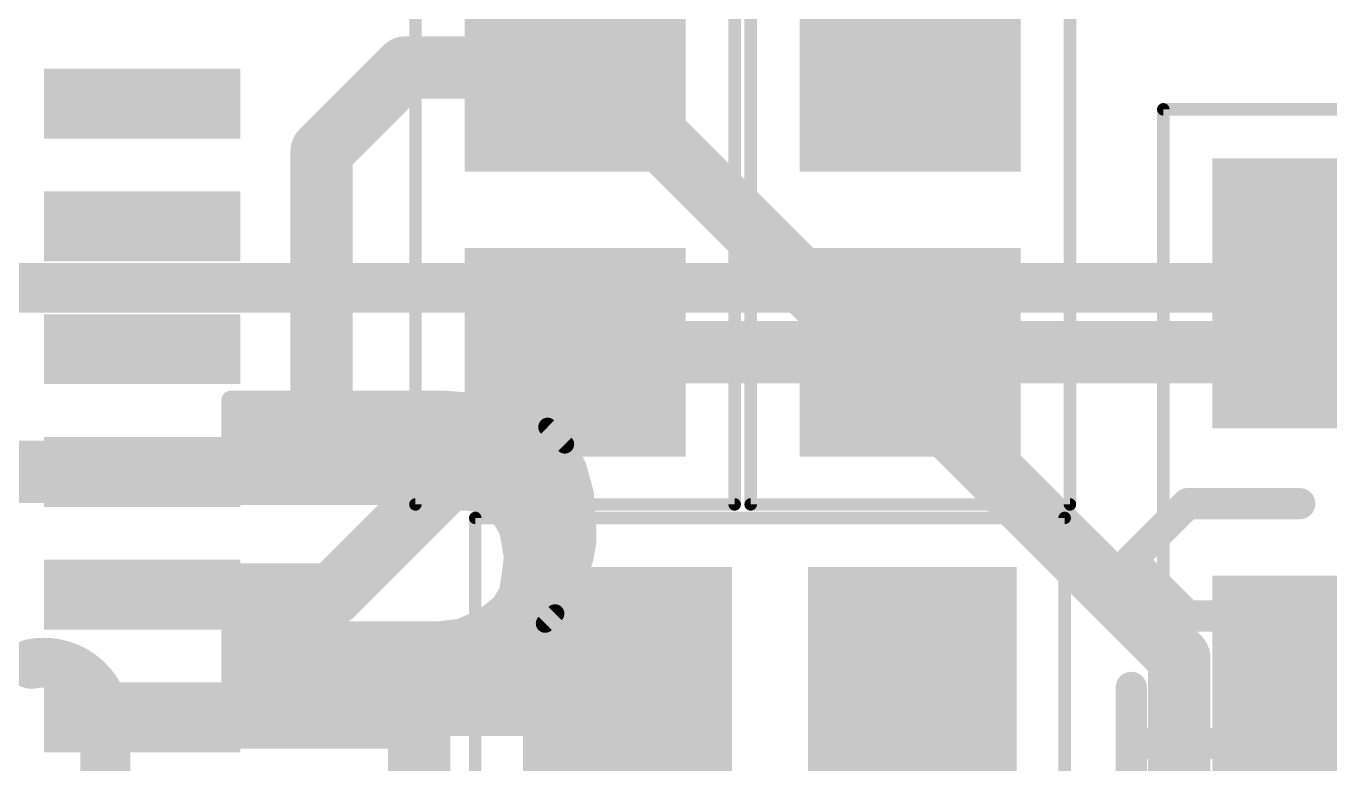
# Model space of a CAD drawing. Extents: x -0.3 to 20.6, y -0.3 to 38.4.
# Drawn here: x 11.42 to 16.73, y 15.84 to 18.85 of the extents above; entities that cross this region are included whole.
import ezdxf

# ---------------------------------------------------------------- set-up
doc = ezdxf.new("R2010")
doc.units = 0
for name, color, linetype in [('1', 12, 'CONTINUOUS'), ('16', 132, 'CONTINUOUS'), ('22', 40, 'CONTINUOUS'), ('39', 12, 'CONTINUOUS')]:
    doc.layers.add(name, color=color, linetype=linetype)

# ---------------------------------------------------------------- blocks, each defined once
blk = doc.blocks.new('RECT')
blk.add_solid([(-0.5, -0.5), (0.5, -0.5), (-0.5, 0.5), (0.5, 0.5)])

msp = doc.modelspace()

# ---------------------------------------------------------------- linework, layer by layer
at = {"layer": '1', "const_width": 0.254}
for points in [[(12.9625, 18.6775), (12.6206, 18.3356)], [(13.6525, 18.6775), (12.9625, 18.6775)], [(12.6206, 17.1926), (12.6206, 18.3356)], [(16.7481, 17.7569), (16.5087, 17.5175)], [(12.665, 16.53), (13.6525, 17.5175)], [(15.0178, 17.5175), (13.6525, 17.5175)], [(16.5087, 17.5175), (15.0178, 17.5175)], [(12.458, 17.03), (12.6206, 17.1926)], [(11.89, 17.03), (10.6719, 17.03)], [(11.89, 17.03), (12.458, 17.03)], [(11.89, 16.53), (12.665, 16.53)], [(13.0137, 16.03), (13.1763, 16.1925)], [(13.8663, 16.1925), (13.1763, 16.1925)], [(15.0263, 16.1925), (15.0263, 15.24)], [(11.89, 16.03), (13.0137, 16.03)], [(13.0175, 16.0263), (13.0137, 16.03)], [(13.0175, 15.1606), (13.0175, 16.0263)], [(16.7481, 16.0569), (16.7481, 15.0813)]]:
    msp.add_lwpolyline(points, dxfattribs=at)
at = {"layer": '1', "const_width": 0.127}
for points in [[(12.9625, 18.741, 1), (12.9625, 18.614)], [(13.0074, 18.6326, 1), (12.9176, 18.7224)], [(13.6525, 18.614, 1), (13.6525, 18.741)], [(12.6841, 18.3356, 1), (12.5571, 18.3356)], [(12.5757, 18.3805, 1), (12.6655, 18.2907)], [(16.793, 17.712, 1), (16.7032, 17.8018)], [(13.6525, 17.581, 1), (13.6525, 17.454)], [(13.6974, 17.4726, 1), (13.6076, 17.5624)], [(15.0178, 17.581, 1), (15.0178, 17.454)], [(15.0178, 17.454, 1), (15.0178, 17.581)], [(16.5087, 17.454, 1), (16.5087, 17.581)], [(16.4638, 17.5624, 1), (16.5537, 17.4726)], [(12.6655, 17.1477, 1), (12.5757, 17.2375)], [(12.5571, 17.1926, 1), (12.6841, 17.1926)], [(11.89, 17.0935, 1), (11.89, 16.9665)], [(11.89, 16.9665, 1), (11.89, 17.0935)], [(12.458, 16.9665, 1), (12.458, 17.0935)], [(12.4131, 17.0749, 1), (12.5029, 16.9851)], [(11.89, 16.5935, 1), (11.89, 16.4665)], [(12.6201, 16.5749, 1), (12.7099, 16.4851)], [(12.665, 16.4665, 1), (12.665, 16.5935)], [(13.1763, 16.256, 1), (13.1763, 16.129)], [(13.2212, 16.1476, 1), (13.1313, 16.2374)], [(13.8663, 16.129, 1), (13.8663, 16.256)], [(15.0898, 16.1925, 1), (14.9628, 16.1925)], [(11.89, 16.0935, 1), (11.89, 15.9665)], [(13.0587, 16.0749, 1), (12.9688, 15.9851)], [(13.081, 16.0263, 1), (12.954, 16.0263)], [(13.0137, 15.9665, 1), (13.0137, 16.0935)], [(16.8116, 16.0569, 1), (16.6846, 16.0569)], [(12.9688, 16.0749, 1), (13.0587, 15.9851)], [(12.9726, 15.9813, 1), (13.0624, 16.0712)]]:
    msp.add_lwpolyline(points, format="xyb", dxfattribs=at)
at = {"layer": '16', "const_width": 0.254}
for points in [[(13.8113, 21.0344), (13.8113, 18.5738)], [(13.8113, 18.5738), (16.1131, 16.2719)], [(16.1131, 16.2719), (16.1131, 14.7637)]]:
    msp.add_lwpolyline(points, dxfattribs=at)
at = {"layer": '16', "const_width": 0.127}
for points in [[(13.8562, 18.6187, 1), (13.7663, 18.5288)], [(13.7478, 18.5738, 1), (13.8748, 18.5738)], [(16.1766, 16.2719, 1), (16.0496, 16.2719)], [(16.0682, 16.227, 1), (16.158, 16.3168)]]:
    msp.add_lwpolyline(points, format="xyb", dxfattribs=at)
at = {"layer": '22'}
for points, const_width in [([(19.05, 17.78), (1.27, 17.78)], 0.2032), ([(13.1209, 17.3228), (12.2509, 17.3228)], 0.0762), ([(12.2509, 17.3228), (12.2509, 16.9328)], 0.0762), ([(12.2509, 17.2974), (13.3357, 17.2974)], 0.0762), ([(13.2509, 17.3128), (13.1209, 17.3228)], 0.0762), ([(13.3609, 17.2928), (13.2509, 17.3128)], 0.0762), ([(13.4609, 17.2628), (13.3609, 17.2928)], 0.0762), ([(12.2509, 17.2212), (13.5275, 17.2212)], 0.0762), ([(13.5409, 17.2128), (13.4609, 17.2628)], 0.0762), ([(13.6109, 17.1428), (13.5409, 17.2128)], 0.0762), ([(12.2509, 17.145), (13.6088, 17.145)], 0.0762), ([(13.6609, 17.0528), (13.6109, 17.1428)], 0.0762), ([(12.2509, 17.0688), (13.6521, 17.0688)], 0.0762), ([(13.6909, 16.9428), (13.6609, 17.0528)], 0.0762), ([(12.2509, 16.9926), (13.6774, 16.9926)], 0.0762), ([(12.2509, 16.9328), (13.0509, 16.9328)], 0.0762), ([(13.0509, 16.9328), (13.1309, 16.9228)], 0.0762), ([(13.1309, 16.9228), (13.2009, 16.9128)], 0.0762), ([(13.1758, 16.9164), (13.6928, 16.9164)], 0.0762), ([(13.2009, 16.9128), (13.2609, 16.9028)], 0.0762), ([(13.2609, 16.9028), (13.3109, 16.8728)], 0.0762), ([(13.7009, 16.8028), (13.6909, 16.9428)], 0.0762), ([(15.9175, 16.6719), (16.1463, 16.9007)], 0.127), ([(16.1463, 16.9007), (16.6039, 16.9007)], 0.127), ([(13.3109, 16.8728), (13.3509, 16.8428)], 0.0762), ([(13.3509, 16.8428), (13.3809, 16.7928)], 0.0762), ([(13.3525, 16.8402), (13.6983, 16.8402)], 0.0762), ([(13.3809, 16.7928), (13.3909, 16.7428)], 0.0762), ([(13.7009, 16.7428), (13.7009, 16.8028)], 0.0762), ([(13.3867, 16.764), (13.7009, 16.764)], 0.0762), ([(13.3909, 16.7428), (13.4009, 16.6828)], 0.0762), ([(13.6909, 16.6828), (13.7009, 16.7428)], 0.0762), ([(13.4001, 16.6878), (13.6918, 16.6878)], 0.0762), ([(16.1463, 16.4431), (15.9175, 16.6719)], 0.127), ([(13.4009, 16.6828), (13.3909, 16.6028)], 0.0762), ([(13.6709, 16.6228), (13.6909, 16.6828)], 0.0762), ([(13.3909, 16.6028), (13.3809, 16.5428)], 0.0762), ([(13.392, 16.6116), (13.6672, 16.6116)], 0.0762), ([(13.6509, 16.5628), (13.6709, 16.6228)], 0.0762), ([(13.3809, 16.5428), (13.3509, 16.4928)], 0.0762), ([(13.3765, 16.5354), (13.6327, 16.5354)], 0.0762), ([(13.6109, 16.5028), (13.6509, 16.5628)], 0.0762), ([(13.3509, 16.4928), (13.3009, 16.4528)], 0.0762), ([(13.5709, 16.4528), (13.6109, 16.5028)], 0.0762), ([(13.2509, 16.4228), (13.1809, 16.3928)], 0.0762), ([(13.3009, 16.4528), (13.2509, 16.4228)], 0.0762), ([(13.3089, 16.4592), (13.576, 16.4592)], 0.0762), ([(13.5309, 16.4128), (13.5709, 16.4528)], 0.0762), ([(16.6039, 16.4431), (16.1463, 16.4431)], 0.127), ([(13.0909, 16.3828), (12.2509, 16.3828)], 0.0762), ([(12.2509, 16.3828), (12.2509, 15.9928)], 0.0762), ([(13.1809, 16.3928), (13.0909, 16.3828)], 0.0762), ([(13.0926, 16.383), (13.4862, 16.383)], 0.0762), ([(13.4709, 16.3728), (13.5309, 16.4128)], 0.0762), ([(13.4709, 16.3628), (13.4709, 16.3728)], 0.0762), ([(13.6709, 16.3628), (13.4709, 16.3628)], 0.0762), ([(13.6709, 15.9928), (13.6709, 16.3628)], 0.0762), ([(12.2509, 16.3068), (13.6709, 16.3068)], 0.0762), ([(12.2509, 16.2306), (13.6709, 16.2306)], 0.0762), ([(15.9175, 15.6947), (15.9175, 16.1523)], 0.127), ([(11.7394, 14.4479), (11.7394, 16.0479)], 0.2032), ([(12.2509, 16.1544), (13.6709, 16.1544)], 0.0762), ([(12.2509, 16.0782), (13.6709, 16.0782)], 0.0762), ([(12.2509, 16.002), (13.6709, 16.002)], 0.0762), ([(12.2509, 15.9928), (13.4909, 15.9928)], 0.0762), ([(13.4909, 15.9928), (13.6709, 15.9928)], 0.0762), ([(16.6039, 15.9235), (15.9175, 15.9235)], 0.127), ([(16.3751, 15.6947), (16.6039, 15.9235)], 0.127)]:
    msp.add_lwpolyline(points, dxfattribs=dict(at, const_width=const_width))
for points, const_width in [([(12.2509, 17.3419, 1), (12.2509, 17.3038)], 0.0381), ([(12.27, 17.3228, 1), (12.2319, 17.3228)], 0.0381), ([(12.2509, 17.3164, 1), (12.2509, 17.2783)], 0.0381), ([(13.1224, 17.3418, 1), (13.1195, 17.3038)], 0.0381), ([(13.1209, 17.3038, 1), (13.1209, 17.3419)], 0.0381), ([(13.2543, 17.3316, 1), (13.2475, 17.2941)], 0.0381), ([(13.2495, 17.2938, 1), (13.2524, 17.3318)], 0.0381), ([(13.3357, 17.2783, 1), (13.3357, 17.3164)], 0.0381), ([(13.3664, 17.3111, 1), (13.3555, 17.2746)], 0.0381), ([(13.3575, 17.2741, 1), (13.3643, 17.3116)], 0.0381), ([(12.2509, 17.2402, 1), (12.2509, 17.2021)], 0.0381), ([(13.471, 17.279, 1), (13.4508, 17.2467)], 0.0381), ([(13.4555, 17.2446, 1), (13.4664, 17.2811)], 0.0381), ([(13.5275, 17.2021, 1), (13.5275, 17.2402)], 0.0381), ([(13.5544, 17.2263, 1), (13.5275, 17.1993)], 0.0381), ([(13.5308, 17.1967, 1), (13.551, 17.229)], 0.0381), ([(12.2509, 17.164, 1), (12.2509, 17.1259)], 0.0381), ([(13.6276, 17.1521, 1), (13.5943, 17.1336)], 0.0381), ([(13.5975, 17.1293, 1), (13.6244, 17.1563)], 0.0381), ([(13.6088, 17.1259, 1), (13.6088, 17.164)], 0.0381), ([(12.2509, 17.0878, 1), (12.2509, 17.0497)], 0.0381), ([(13.6521, 17.0497, 1), (13.6521, 17.0878)], 0.0381), ([(13.6793, 17.0578, 1), (13.6426, 17.0478)], 0.0381), ([(13.6443, 17.0436, 1), (13.6776, 17.0621)], 0.0381), ([(12.2509, 17.0116, 1), (12.2509, 16.9735)], 0.0381), ([(13.6774, 16.9735, 1), (13.6774, 17.0116)], 0.0381), ([(12.2509, 16.9519, 1), (12.2509, 16.9138)], 0.0381), ([(12.2319, 16.9328, 1), (12.27, 16.9328)], 0.0381), ([(13.0533, 16.9517, 1), (13.0486, 16.9139)], 0.0381), ([(13.0509, 16.9138, 1), (13.0509, 16.9519)], 0.0381), ([(13.1336, 16.9417, 1), (13.1282, 16.904)], 0.0381), ([(13.1286, 16.9039, 1), (13.1333, 16.9417)], 0.0381), ([(13.1758, 16.9354, 1), (13.1758, 16.8973)], 0.0381), ([(13.2041, 16.9316, 1), (13.1978, 16.894)], 0.0381), ([(13.1982, 16.894, 1), (13.2036, 16.9317)], 0.0381), ([(13.2707, 16.9191, 1), (13.2511, 16.8865)], 0.0381), ([(13.2578, 16.884, 1), (13.2641, 16.9216)], 0.0381), ([(13.7099, 16.9442, 1), (13.6719, 16.9415)], 0.0381), ([(13.6726, 16.9378, 1), (13.7093, 16.9478)], 0.0381), ([(13.6928, 16.8973, 1), (13.6928, 16.9354)], 0.0381), ([(16.1463, 16.9325, 1), (16.1463, 16.869)], 0.0635), ([(16.1688, 16.8783, 1), (16.1239, 16.9232)], 0.0635), ([(16.6039, 16.869, 1), (16.6039, 16.9325)], 0.0635), ([(13.3224, 16.8881, 1), (13.2995, 16.8576)], 0.0381), ([(13.3011, 16.8565, 1), (13.3207, 16.8891)], 0.0381), ([(13.3673, 16.8526, 1), (13.3346, 16.833)], 0.0381), ([(13.3525, 16.8592, 1), (13.3525, 16.8211)], 0.0381), ([(13.3395, 16.8276, 1), (13.3624, 16.8581)], 0.0381), ([(13.3996, 16.7965, 1), (13.3623, 16.7891)], 0.0381), ([(13.72, 16.8028, 1), (13.6819, 16.8028)], 0.0381), ([(13.6983, 16.8211, 1), (13.6983, 16.8592)], 0.0381), ([(13.3646, 16.783, 1), (13.3973, 16.8026)], 0.0381), ([(13.3867, 16.783, 1), (13.3867, 16.7449)], 0.0381), ([(13.4097, 16.7459, 1), (13.3721, 16.7397)], 0.0381), ([(13.6819, 16.8015, 1), (13.7199, 16.8042)], 0.0381), ([(13.7197, 16.7397, 1), (13.6821, 16.7459)], 0.0381), ([(13.7009, 16.7449, 1), (13.7009, 16.783)], 0.0381), ([(13.3723, 16.7391, 1), (13.4096, 16.7465)], 0.0381), ([(13.4001, 16.7068, 1), (13.4001, 16.6687)], 0.0381), ([(13.6819, 16.7428, 1), (13.72, 16.7428)], 0.0381), ([(13.6918, 16.6687, 1), (13.6918, 16.7068)], 0.0381), ([(15.94, 16.6944, 1), (15.8951, 16.6495)], 0.0635), ([(15.8951, 16.6944, 1), (15.94, 16.6495)], 0.0635), ([(13.4198, 16.6804, 1), (13.382, 16.6852)], 0.0381), ([(13.3821, 16.6797, 1), (13.4197, 16.6859)], 0.0381), ([(13.6721, 16.6859, 1), (13.7097, 16.6797)], 0.0381), ([(13.709, 16.6768, 1), (13.6729, 16.6888)], 0.0381), ([(13.372, 16.6052, 1), (13.4098, 16.6004)], 0.0381), ([(13.4097, 16.5997, 1), (13.3721, 16.6059)], 0.0381), ([(13.392, 16.6306, 1), (13.392, 16.5925)], 0.0381), ([(13.6529, 16.6288, 1), (13.689, 16.6168)], 0.0381), ([(13.689, 16.6168, 1), (13.6529, 16.6288)], 0.0381), ([(13.6672, 16.5925, 1), (13.6672, 16.6306)], 0.0381), ([(13.3765, 16.5544, 1), (13.3765, 16.5163)], 0.0381), ([(13.3973, 16.533, 1), (13.3646, 16.5526)], 0.0381), ([(13.6329, 16.5688, 1), (13.669, 16.5568)], 0.0381), ([(13.6327, 16.5163, 1), (13.6327, 16.5544)], 0.0381), ([(13.6668, 16.5522, 1), (13.6351, 16.5734)], 0.0381), ([(13.3346, 16.5026, 1), (13.3673, 16.483)], 0.0381), ([(13.3628, 16.4779, 1), (13.339, 16.5077)], 0.0381), ([(13.3621, 16.5459, 1), (13.3997, 16.5397)], 0.0381), ([(13.5951, 16.5134, 1), (13.6268, 16.4922)], 0.0381), ([(13.6258, 16.4909, 1), (13.5961, 16.5147)], 0.0381), ([(13.2584, 16.4053, 1), (13.2434, 16.4403)], 0.0381), ([(13.289, 16.4677, 1), (13.3128, 16.4379)], 0.0381), ([(13.3089, 16.4782, 1), (13.3089, 16.4401)], 0.0381), ([(13.3107, 16.4365, 1), (13.2911, 16.4691)], 0.0381), ([(13.5561, 16.4647, 1), (13.5858, 16.4409)], 0.0381), ([(13.5844, 16.4393, 1), (13.5575, 16.4663)], 0.0381), ([(13.576, 16.4401, 1), (13.576, 16.4782)], 0.0381), ([(16.1463, 16.4749, 1), (16.1463, 16.4114)], 0.0635), ([(16.1239, 16.4207, 1), (16.1688, 16.4656)], 0.0635), ([(16.6039, 16.4114, 1), (16.6039, 16.4749)], 0.0635), ([(12.2509, 16.4019, 1), (12.2509, 16.3638)], 0.0381), ([(12.27, 16.3828, 1), (12.2319, 16.3828)], 0.0381), ([(13.0888, 16.4017, 1), (13.093, 16.3639)], 0.0381), ([(13.0926, 16.402, 1), (13.0926, 16.3639)], 0.0381), ([(13.0909, 16.3638, 1), (13.0909, 16.4019)], 0.0381), ([(13.1734, 16.4103, 1), (13.1884, 16.3753)], 0.0381), ([(13.183, 16.3739, 1), (13.1788, 16.4117)], 0.0381), ([(13.2411, 16.4391, 1), (13.2607, 16.4065)], 0.0381), ([(13.49, 16.3728, 1), (13.4519, 16.3728)], 0.0381), ([(13.4604, 16.3887, 1), (13.4815, 16.357)], 0.0381), ([(13.4862, 16.3639, 1), (13.4862, 16.402)], 0.0381), ([(13.5175, 16.4263, 1), (13.5444, 16.3993)], 0.0381), ([(13.5415, 16.397, 1), (13.5204, 16.4287)], 0.0381), ([(11.7394, 16.0479, 0.4142), (11.4394, 16.2479)], 0.2032), ([(13.4709, 16.3819, 1), (13.4709, 16.3438)], 0.0381), ([(13.4519, 16.3628, 1), (13.49, 16.3628)], 0.0381), ([(13.69, 16.3628, 1), (13.6519, 16.3628)], 0.0381), ([(13.6709, 16.3438, 1), (13.6709, 16.3819)], 0.0381), ([(11.4295, 16.2978, 1), (11.4494, 16.1981)], 0.1016), ([(12.2509, 16.3258, 1), (12.2509, 16.2877)], 0.0381), ([(13.6709, 16.2877, 1), (13.6709, 16.3258)], 0.0381), ([(12.2509, 16.2496, 1), (12.2509, 16.2115)], 0.0381), ([(13.6709, 16.2115, 1), (13.6709, 16.2496)], 0.0381), ([(15.9493, 16.1523, 1), (15.8858, 16.1523)], 0.0635), ([(11.7902, 16.0479, 1), (11.6886, 16.0479)], 0.1016), ([(12.2509, 16.1735, 1), (12.2509, 16.1354)], 0.0381), ([(13.6709, 16.1354, 1), (13.6709, 16.1735)], 0.0381), ([(11.6896, 16.038, 1), (11.7893, 16.0579)], 0.1016), ([(12.2509, 16.0973, 1), (12.2509, 16.0592)], 0.0381), ([(13.6709, 16.0592, 1), (13.6709, 16.0973)], 0.0381), ([(12.2509, 16.0211, 1), (12.2509, 15.983)], 0.0381), ([(13.6709, 15.983, 1), (13.6709, 16.0211)], 0.0381), ([(12.2509, 16.0119, 1), (12.2509, 15.9738)], 0.0381), ([(12.2319, 15.9928, 1), (12.27, 15.9928)], 0.0381), ([(13.4909, 16.0119, 1), (13.4909, 15.9738)], 0.0381), ([(13.4909, 15.9738, 1), (13.4909, 16.0119)], 0.0381), ([(13.6519, 15.9928, 1), (13.69, 15.9928)], 0.0381), ([(13.6709, 15.9738, 1), (13.6709, 16.0119)], 0.0381), ([(15.9175, 15.9553, 1), (15.9175, 15.8918)], 0.0635), ([(16.6264, 15.9011, 1), (16.5815, 15.946)], 0.0635), ([(16.6039, 15.8918, 1), (16.6039, 15.9553)], 0.0635)]:
    msp.add_lwpolyline(points, format="xyb", dxfattribs=dict(at, const_width=const_width))
at = {"layer": '39', "const_width": 0.0508}
for points in [[(13.0025, 16.8975), (13.0025, 19.2975)], [(14.3025, 19.2975), (14.3025, 16.8975)], [(14.3678, 16.8975), (14.3678, 19.2975)], [(15.6678, 19.2975), (15.6678, 16.8975)], [(16.0481, 15.3069), (16.0481, 18.5069)], [(16.0481, 18.5069), (17.4481, 18.5069)], [(14.3025, 16.8975), (13.0025, 16.8975)], [(15.6678, 16.8975), (14.3678, 16.8975)], [(13.2462, 16.8425), (15.6463, 16.8425)], [(13.2462, 15.5425), (13.2462, 16.8425)], [(15.6463, 16.8425), (15.6463, 15.5425)]]:
    msp.add_lwpolyline(points, dxfattribs=at)
at = {"layer": '39', "const_width": 0.0254}
for points in [[(16.0608, 18.5069, 1), (16.0354, 18.5069)], [(16.0481, 18.5196, 1), (16.0481, 18.4942)], [(13.0025, 16.9102, 1), (13.0025, 16.8848)], [(12.9898, 16.8975, 1), (13.0152, 16.8975)], [(14.2898, 16.8975, 1), (14.3152, 16.8975)], [(14.3025, 16.8848, 1), (14.3025, 16.9102)], [(14.3678, 16.9102, 1), (14.3678, 16.8848)], [(14.3551, 16.8975, 1), (14.3805, 16.8975)], [(15.6551, 16.8975, 1), (15.6805, 16.8975)], [(15.6678, 16.8848, 1), (15.6678, 16.9102)], [(13.259, 16.8425, 1), (13.2335, 16.8425)], [(13.2462, 16.8552, 1), (13.2462, 16.8298)], [(15.659, 16.8425, 1), (15.6335, 16.8425)], [(15.6463, 16.8298, 1), (15.6463, 16.8552)]]:
    msp.add_lwpolyline(points, format="xyb", dxfattribs=at)

# ---------------------------------------------------------------- block references
at = {"layer": '1'}
for p, xscale, yscale, rotation in [((13.6525, 18.6775), 0.85, 0.9, 90), ((15.0178, 18.6775), 0.85, 0.9, 90), ((11.89, 18.53), 0.8, 0.2846, 180), ((11.89, 18.03), 0.8, 0.2846, 180), ((13.6525, 17.5175), 0.85, 0.9, 90), ((15.0178, 17.5175), 0.85, 0.9, 90), ((11.89, 17.53), 0.8, 0.2846, 180), ((11.89, 17.03), 0.8, 0.2846, 180), ((11.89, 16.53), 0.8, 0.2846, 180), ((11.89, 16.03), 0.8, 0.2846, 180)]:
    msp.add_blockref('RECT', p, dxfattribs=dict(at, xscale=xscale, yscale=yscale, rotation=rotation))
at = {"layer": '1', "xscale": 1.1, "rotation": 270}
for p in [(16.7481, 17.7569), (16.7481, 16.0569)]:
    msp.add_blockref('RECT', p, dxfattribs=at)
at = {"layer": '1', "xscale": 0.85, "yscale": 0.9}
for p in [(13.8663, 16.1925), (15.0263, 16.1925)]:
    msp.add_blockref('RECT', p, dxfattribs=at)

doc.saveas('drawing.dxf')
